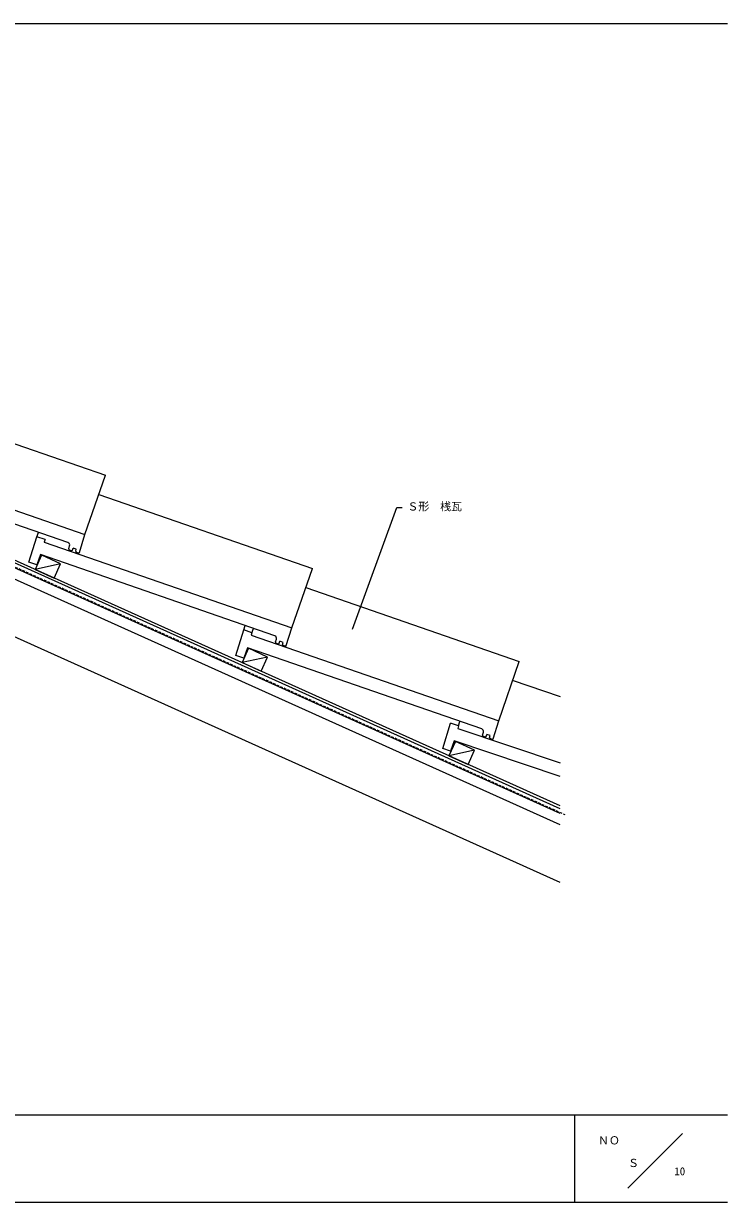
# Model space of a CAD drawing. Units: millimetres, scale not verified. Extents: x -203 to 197, y -138 to 132.
# Drawn here: x 35.4 to 196.8, y -138.4 to 131.6 of the extents above; entities that cross this region are included whole.
import ezdxf
from ezdxf.enums import TextEntityAlignment as Align

# ---------------------------------------------------------------- set-up
doc = ezdxf.new("R2010")
doc.units = ezdxf.units.MM
doc.header["$LTSCALE"] = 0.5
doc.linetypes.add('DASHED1', pattern=[1.8, 1.2, -0.6])
for name, color, linetype, lineweight in [('0-0', 5, 'Continuous', 18), ('1-0', 7, 'Continuous', 18), ('1-1', 7, 'Continuous', 18), ('1-2', 3, 'Continuous', 18), ('1-3', 7, 'Continuous', 18)]:
    doc.layers.add(name, color=color, linetype=linetype, lineweight=lineweight)
doc.styles.add('ＭＳ ゴシック', font='')
doc.styles.get('ＭＳ ゴシック').set_extended_font_data('MS Gothic')

msp = doc.modelspace()

# ---------------------------------------------------------------- linework, layer by layer
at = {"layer": '0-0'}
for p, q in [((-203.2432, 131.6351), (196.7568, 131.6351)), ((196.7568, -118.3649), (-203.2433, -118.3649)), ((161.7568, -138.3649), (161.7568, -118.3649)), ((186.4865, -122.5541), (173.9189, -135.1216)), ((196.7568, -138.3649), (-203.2432, -138.3649))]:
    msp.add_line(p, q, dxfattribs=at)
at = {"layer": '1-0'}
for p, q in [((158.3911, -48.1847), (-12.4533, 28.6953)), ((158.3911, -49.2812), (-12.4533, 27.5987)), ((158.3911, -51.9131), (-12.4533, 24.9669)), ((158.3911, -47.5267), (-4.966, 25.984)), ((158.3911, -65.0721), (-12.4533, 11.8079)), ((43.939, 7.8787), (38.1016, 6.6035)), ((42.4788, 4.6338), (43.939, 7.8787)), ((91.3589, -13.4603), (85.5215, -14.7354)), ((91.3589, -13.4603), (86.9989, -11.4524)), ((89.8987, -16.7052), (91.3589, -13.4603)), ((89.8987, -16.7052), (91.3589, -13.4603)), ((135.1531, -29.2135), (135.459, -28.1954)), ((138.796, -34.7612), (132.9414, -36.0744))]:
    msp.add_line(p, q, dxfattribs=at)
for points in [[(39.5789, 9.8865), (38.1016, 6.6035), (42.4788, 4.6338)], [(39.5789, 9.8865), (38.1016, 6.6035), (42.4788, 4.6338)], [(39.5789, 9.8865), (38.1016, 6.6035), (42.4788, 4.6338)], [(42.4788, 4.6338), (43.939, 7.8786), (39.6075, 9.8734)], [(86.9988, -11.4525), (85.5215, -14.7354), (89.8987, -16.7052)], [(86.9988, -11.4525), (85.5215, -14.7354), (89.8987, -16.7052)]]:
    msp.add_lwpolyline(points, dxfattribs=at)
msp.add_lwpolyline([(137.3187, -38.0441), (138.796, -34.7612), (134.4187, -32.7915), (132.9414, -36.0744)], close=True, dxfattribs=at)
at = {"layer": '1-1', "linetype": 'DASHED1'}
msp.add_line((-12.4533, 27.8481), (159.4692, -49.5171), dxfattribs=at)
at = {"layer": '1-2', "color": 7}
for p, q in [((-4.4257, 48.4796), (54.2159, 28.1902)), ((49.5076, 14.5817), (54.2159, 28.1902)), ((52.6919, 23.7853), (101.6359, 6.8512)), ((38.482, 14.0992), (38.829, 15.1019)), ((96.9275, -6.7573), (101.6359, 6.8512)), ((100.1119, 2.4464), (149.0558, -14.4878)), ((85.902, -7.2398), (86.2489, -6.2371)), ((87.793, -7.8941), (88.1073, -6.8801)), ((144.3474, -28.0962), (149.0558, -14.4878)), ((147.4217, -18.7795), (158.3911, -22.4679))]:
    msp.add_line(p, q, dxfattribs=at)
at = {"layer": '1-2'}
for p, q in [((-7.2245, 34.2105), (49.5076, 14.5817)), ((45.6117, 12.7551), (-8.1131, 31.3434)), ((36.6753, 8.2696), (38.482, 14.0992)), ((40.3731, 13.4449), (38.482, 14.0992)), ((48.2439, 10.5045), (49.5076, 14.5817)), ((40.3133, 13.4644), (40.1406, 12.8895)), ((40.3731, 13.4449), (40.1954, 12.8715)), ((40.1954, 12.8715), (96.9275, -6.7573)), ((45.7817, 11.3426), (45.9887, 12.0105)), ((45.9073, 11.0944), (46.3801, 10.9308)), ((46.6365, 11.0606), (46.774, 11.5043)), ((47.5304, 11.2425), (46.774, 11.5043)), ((47.3891, 10.7864), (47.5304, 11.2425)), ((38.4894, 7.6419), (36.6753, 8.2696)), ((39.3068, 10.0044), (38.4868, 7.6343)), ((93.0317, -8.5838), (39.3068, 10.0044)), ((47.9875, 10.3747), (47.5147, 10.5382)), ((84.0952, -13.0694), (85.902, -7.2398)), ((87.793, -7.8941), (85.9019, -7.2398)), ((87.793, -7.8941), (87.6153, -8.4675)), ((95.6638, -10.8345), (96.9275, -6.7573)), ((87.6153, -8.4675), (144.3474, -28.0962)), ((93.2016, -9.9964), (93.4086, -9.3285)), ((93.3273, -10.2446), (93.8, -10.4082)), ((94.0565, -10.2783), (94.194, -9.8347)), ((94.9504, -10.0964), (94.194, -9.8347)), ((94.809, -10.5525), (94.9504, -10.0964)), ((85.9093, -13.697), (84.0952, -13.0694)), ((86.7267, -11.3345), (85.9067, -13.7047)), ((140.4516, -29.9228), (86.7267, -11.3345)), ((95.4074, -10.9643), (94.9346, -10.8007)), ((131.5006, -34.4209), (133.2564, -28.5757)), ((135.1531, -29.2135), (133.2564, -28.5757)), ((135.1531, -29.2135), (134.9805, -29.7884)), ((143.0838, -32.1735), (144.3474, -28.0962)), ((134.9805, -29.7884), (158.3911, -37.6602)), ((140.6215, -31.3353), (140.8285, -30.6674)), ((140.7472, -31.5835), (141.2199, -31.7471)), ((141.4764, -31.6173), (141.6139, -31.1737)), ((142.3703, -31.4354), (141.6139, -31.1737)), ((142.2289, -31.8915), (142.3703, -31.4354)), ((142.8273, -32.3033), (142.3546, -32.1397)), ((133.3202, -35.0327), (131.5006, -34.4209)), ((134.1169, -32.6631), (133.3176, -35.0403)), ((158.3911, -40.8252), (134.1169, -32.6631))]:
    msp.add_line(p, q, dxfattribs=at)
for centre, radius, start, end in [((45.4156, 12.1881), 0.6, 342.78041, 70.91435), ((45.9727, 11.2834), 0.2, 162.78029, 250.91174), ((46.4454, 11.1198), 0.2, 250.91174, 342.78267), ((47.5801, 10.7272), 0.2, 162.78267, 250.91623), ((48.0529, 10.5637), 0.2, 250.9151, 342.78369), ((92.8355, -9.1509), 0.6, 342.78041, 70.91435), ((93.3927, -10.0556), 0.2, 162.78029, 250.91174), ((93.8654, -10.2192), 0.2, 250.91174, 342.78267), ((95.0001, -10.6117), 0.2, 162.78267, 250.91623), ((95.4728, -10.7753), 0.2, 250.9151, 342.78369), ((140.2554, -30.4898), 0.6, 342.78041, 70.91435), ((140.8126, -31.3946), 0.2, 162.78029, 250.91174), ((141.2853, -31.5581), 0.2, 250.91174, 342.78267), ((142.42, -31.9507), 0.2, 162.78267, 250.91623), ((142.8927, -32.1143), 0.2, 250.9151, 342.78369)]:
    msp.add_arc(centre, radius, start, end, dxfattribs=at)
at = {"layer": '1-3'}
msp.add_lwpolyline([(110.8212, -7.0714), (120.9676, 20.8055), (122.2415, 20.8055)], dxfattribs=at)

# ---------------------------------------------------------------- texts
at = {"layer": '0-0', "color": 7, "style": 'ＭＳ ゴシック'}
for s, p in [('ＮＯ', (167.1021, -125.6345)), ('Ｓ', (173.9788, -130.8109))]:
    msp.add_text(s, height=1.833, dxfattribs=at).set_placement(p, align=Align.BOTTOM_LEFT)
at = {"layer": '1-1', "style": 'ＭＳ ゴシック'}
msp.add_text('10', height=1.833, dxfattribs=at).set_placement((184.5831, -132.7033), align=Align.BOTTOM_LEFT)
at = {"layer": '1-3', "style": 'ＭＳ ゴシック'}
msp.add_text('Ｓ形\u3000桟瓦', height=1.833, dxfattribs=at).set_placement((123.4235, 19.557), align=Align.BOTTOM_LEFT)

doc.saveas('drawing.dxf')
